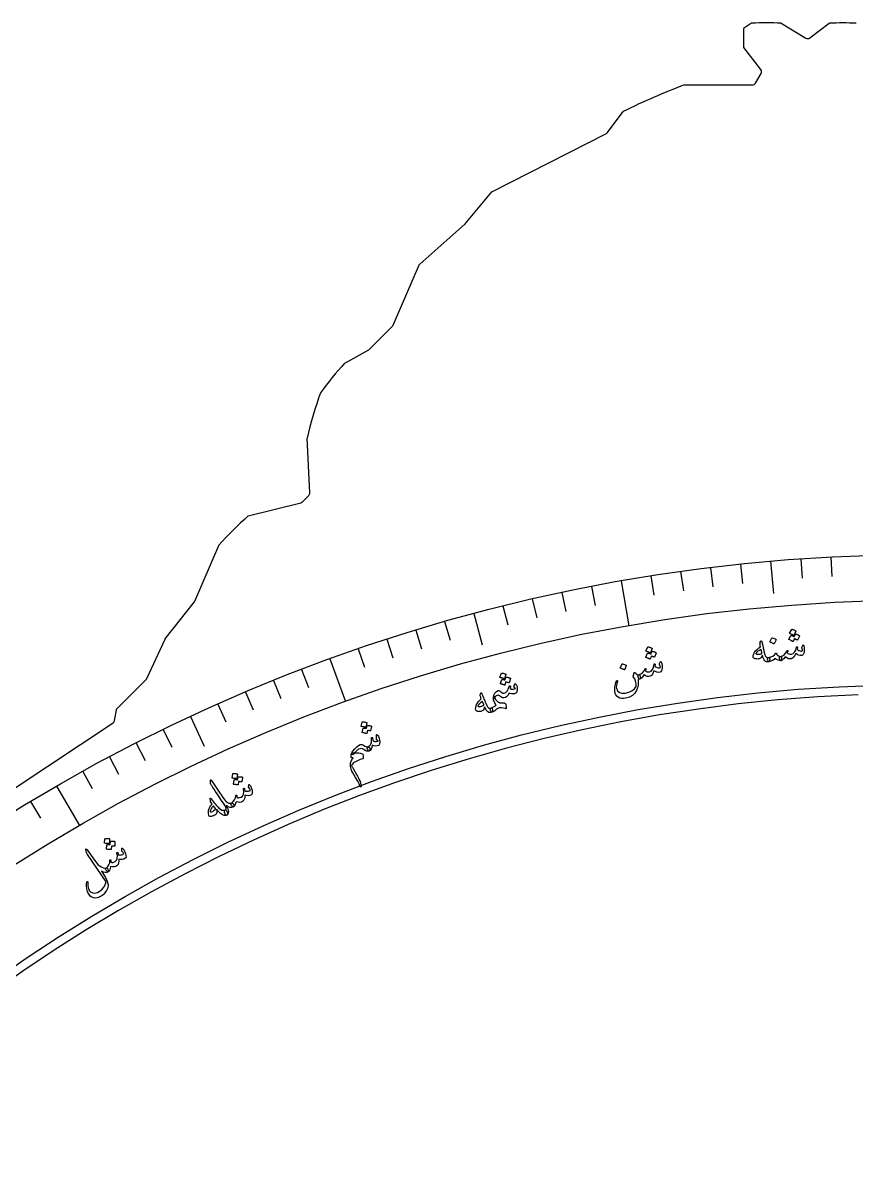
# Model space of a CAD drawing. Header units: millimetres. Extents: x -76 to 76, y -76 to 98.
# Drawn here: x -39.02 to -2.83, y 48.5 to 98.22 of the extents above; entities that cross this region are included whole.
import ezdxf

# ---------------------------------------------------------------- set-up
doc = ezdxf.new("R2010")
doc.units = ezdxf.units.MM
for name, color, linetype in [('CUT_INNER', 6, 'Continuous'), ('CUT_OUTER', 1, 'Continuous'), ('ENGRAVE', 7, 'Continuous'), ('ENGRAVE_FINE', 8, 'Continuous'), ('TEXT', 5, 'Continuous')]:
    doc.layers.add(name, color=color, linetype=linetype)

msp = doc.modelspace()

# ---------------------------------------------------------------- linework, layer by layer
at = {"layer": 'CUT_INNER'}
msp.add_arc((0.0001, -0.0002), 69.0824, 92.275255, 358.242372, dxfattribs=at)
at = {"layer": 'CUT_OUTER'}
for points in [[(-6.0906, 98.2012), (-6.0877, 98.1996), (-5.0144, 97.5549)], [(-4.8472, 97.5635), (-3.9997, 98.1993), (-3.9969, 98.2012)], [(-6.9677, 96.1889), (-7.7169, 97.1514), (-7.719, 97.1542)], [(-7.2103, 95.5984), (-6.9574, 96.0195)], [(-10.2778, 95.5254), (-10.274, 95.5256), (-7.3389, 95.5256)], [(-13.6296, 93.4605), (-12.9551, 94.3598), (-12.9527, 94.3628)], [(-22.9444, 85.0844), (-21.794, 87.7295), (-21.7921, 87.7331), (-21.7892, 87.736), (-19.8236, 89.4705), (-19.8153, 89.4784), (-19.8076, 89.4869), (-18.6547, 90.8704), (-18.6522, 90.8732), (-18.6489, 90.875), (-13.6813, 93.417)], [(-23.9873, 84.026), (-22.9759, 85.0382)], [(-25.0493, 83.4296), (-25.0463, 83.4315), (-24.0206, 84.0009)], [(-26.5641, 77.7965), (-26.677, 80.1693), (-26.6769, 80.1734)], [(-26.8803, 77.4108), (-26.6078, 77.6834)], [(-29.2358, 76.8), (-29.2326, 76.8009), (-26.95, 77.3714)], [(-31.5543, 73.0961), (-30.517, 75.5171), (-30.5154, 75.5203)], [(-33.6445, 69.7293), (-32.8436, 71.4463), (-32.8415, 71.4501), (-32.8391, 71.4536), (-31.5742, 73.0625)], [(-35.0394, 67.9055), (-34.9361, 68.422), (-34.9352, 68.4256), (-34.9328, 68.4282), (-33.6743, 69.6867)], [(-45.0515, 61.2167), (-35.1036, 67.8098)]]:
    msp.add_lwpolyline(points, dxfattribs=at)
for centre, radius, start, end in [((0.8541, 97.5613), 8.5828, 177.2795, 182.71885), ((-5.2017, 94.5705), 4.229, 120.84994, 126.52992), ((-6.7302, 85.1856), 13.0312, 87.18694, 92.81548), ((-3.4158, 85.4976), 12.7169, 87.37937, 92.61934), ((-4.9372, 97.6835), 0.15, 239.00889, 306.87733), ((-7.086, 96.0968), 0.15, 329.01439, 37.90073), ((-0.4013, 69.145), 28.1687, 110.52513, 116.4603), ((-7.3389, 95.6756), 0.15, 270, 329.01439), ((-13.7496, 93.5505), 0.15, 297.09874, 323.1301), ((-23.082, 85.1442), 0.15, 315.02066, 336.49375), ((-24.0934, 84.132), 0.15, 299.03706, 315.02066), ((-12.7926, 72.34), 16.529, 137.86161, 143.59401), ((-8.6591, 75.9482), 18.5066, 160.42085, 166.80256), ((-26.7139, 77.7894), 0.15, 315, 2.72463), ((-26.9864, 77.5169), 0.15, 284.03187, 315), ((-16.4608, 62.7456), 18.9928, 132.26982, 137.73132), ((-31.6921, 73.1552), 0.15, 321.82635, 336.80782), ((-33.7804, 69.7927), 0.15, 315, 334.99261), ((-35.1865, 67.9349), 0.15, 303.5351, 348.69007)]:
    msp.add_arc(centre, radius, start, end, dxfattribs=at)
at = {"layer": 'ENGRAVE'}
for points in [[(-6.5467, 74.8291), (-6.4236, 73.4226)], [(-13.0436, 73.9738), (-12.7003, 72.0272)], [(-19.4412, 72.5555), (-19.0758, 71.1917)], [(-25.6908, 70.585), (-25.0148, 68.7276)], [(-31.7449, 68.0773), (-31.1483, 66.7977)], [(-37.5575, 65.0515), (-36.5692, 63.3397)]]:
    msp.add_lwpolyline(points, dxfattribs=at)
for radius in [75.1149, 73.1384, 69.4676]:
    msp.add_circle((0, 0), radius, dxfattribs=at)
at = {"layer": 'ENGRAVE_FINE'}
for points in [[(-7.8517, 74.7035), (-7.7631, 73.861)], [(-5.2398, 74.932), (-5.1807, 74.0869)], [(-3.9312, 75.012), (-3.8869, 74.1661)], [(-11.7506, 74.1902), (-11.618, 73.3535)], [(-10.454, 74.3839), (-10.3361, 73.5451)], [(-9.1542, 74.5551), (-9.051, 73.7143)], [(-14.3326, 73.7349), (-14.171, 72.9033)], [(-16.8972, 73.1898), (-16.7066, 72.3644)], [(-15.6173, 73.4735), (-15.4412, 72.6449)], [(-18.172, 72.8837), (-17.967, 72.0618)], [(-20.7045, 72.2051), (-20.471, 71.3908)], [(-21.9615, 71.8328), (-21.7138, 71.0227)], [(-23.2118, 71.4386), (-22.95, 70.6329)], [(-24.455, 71.0226), (-24.1792, 70.2216)], [(-26.9188, 70.1258), (-26.6152, 69.335)], [(-28.1386, 69.6454), (-27.8212, 68.8599)], [(-29.3497, 69.1437), (-29.0188, 68.3639)], [(-30.552, 68.6209), (-30.2075, 67.847)], [(-32.9282, 67.5129), (-32.5569, 66.7515)], [(-34.1015, 66.9279), (-33.7169, 66.1731)], [(-35.2643, 66.3226), (-34.8666, 65.5746)], [(-36.4165, 65.697), (-36.0058, 64.9561)], [(-38.6871, 64.3861), (-38.2508, 63.66)]]:
    msp.add_lwpolyline(points, dxfattribs=at)
at = {"layer": 'TEXT'}
for points in [[(-5.4677, 71.6587), (-5.4652, 71.6616), (-5.4616, 71.6634), (-5.4569, 71.6643), (-5.451, 71.6642), (-5.4295, 71.6581), (-5.4086, 71.651), (-5.3882, 71.6432), (-5.3686, 71.6345), (-5.3493, 71.6248), (-5.3304, 71.614), (-5.3119, 71.6022), (-5.2936, 71.5892), (-5.29, 71.5851), (-5.2882, 71.5806), (-5.2882, 71.5757), (-5.2901, 71.5704), (-5.38, 71.4028), (-5.3826, 71.4005), (-5.3867, 71.4002), (-5.3923, 71.4019), (-5.3993, 71.4056), (-5.404, 71.4081), (-5.4113, 71.4121), (-5.4212, 71.4174), (-5.4338, 71.4241), (-5.449, 71.4321), (-5.4668, 71.4412), (-5.4872, 71.4514), (-5.5103, 71.4628), (-5.5753, 71.3391), (-5.5788, 71.3359), (-5.5835, 71.3353), (-5.5895, 71.3372), (-5.5968, 71.3417), (-5.6031, 71.3454), (-5.613, 71.351), (-5.6265, 71.3584), (-5.6436, 71.3676), (-5.6646, 71.3787), (-5.6897, 71.3915), (-5.719, 71.4061), (-5.7524, 71.4225), (-5.756, 71.4254), (-5.7577, 71.4284), (-5.7576, 71.4316), (-5.7556, 71.4349), (-5.6637, 71.5948), (-5.6612, 71.5976), (-5.6577, 71.5995), (-5.6529, 71.6004), (-5.647, 71.6003), (-5.6318, 71.5961), (-5.6167, 71.5914), (-5.6016, 71.5862), (-5.5867, 71.5807), (-5.572, 71.5747), (-5.5577, 71.5679), (-5.5437, 71.5604), (-5.53, 71.5523)], [(-5.6315, 71.8663), (-5.6291, 71.8692), (-5.6255, 71.871), (-5.6207, 71.8719), (-5.6148, 71.8719), (-5.5932, 71.8657), (-5.5722, 71.8588), (-5.5518, 71.851), (-5.5321, 71.8423), (-5.5128, 71.8326), (-5.4938, 71.8219), (-5.4751, 71.8101), (-5.4568, 71.7972), (-5.4522, 71.7924), (-5.4497, 71.7877), (-5.4493, 71.7831), (-5.4511, 71.7786), (-5.541, 71.6108), (-5.5445, 71.6076), (-5.5492, 71.6069), (-5.5552, 71.6089), (-5.5625, 71.6133), (-5.5688, 71.6171), (-5.5788, 71.6226), (-5.5923, 71.6301), (-5.6095, 71.6393), (-5.6305, 71.6504), (-5.6557, 71.6632), (-5.6851, 71.6778), (-5.7187, 71.6942), (-5.7232, 71.697), (-5.7255, 71.7), (-5.7258, 71.7032), (-5.7239, 71.7065)], [(-11.8821, 71.1006), (-11.8799, 71.1037), (-11.8765, 71.1058), (-11.8718, 71.1072), (-11.8659, 71.1076), (-11.8439, 71.1034), (-11.8224, 71.0983), (-11.8014, 71.0923), (-11.7809, 71.0854), (-11.7609, 71.0774), (-11.741, 71.0684), (-11.7214, 71.0583), (-11.702, 71.047), (-11.697, 71.0426), (-11.6941, 71.0382), (-11.6933, 71.0336), (-11.6947, 71.029), (-11.7696, 70.8539), (-11.7728, 70.8505), (-11.7775, 70.8494), (-11.7836, 70.8508), (-11.7913, 70.8546), (-11.7979, 70.8578), (-11.8083, 70.8625), (-11.8224, 70.8687), (-11.8403, 70.8764), (-11.8623, 70.8856), (-11.8885, 70.8962), (-11.919, 70.9082), (-11.9539, 70.9216), (-11.9586, 70.924), (-11.9612, 70.9268), (-11.9618, 70.9299), (-11.9602, 70.9334)], [(-6.9679, 71.3566), (-6.9567, 71.3709), (-6.9471, 71.3735), (-6.939, 71.3642), (-6.9324, 71.3431), (-6.9297, 71.3302), (-6.9257, 71.3124), (-6.9204, 71.2898), (-6.9138, 71.2621), (-6.9061, 71.2293), (-6.8974, 71.1911), (-6.8875, 71.1474), (-6.8766, 71.0982), (-6.8659, 71.0498), (-6.8563, 71.0065), (-6.8479, 70.9683), (-6.8407, 70.9351), (-6.8346, 70.9071), (-6.8297, 70.8845), (-6.826, 70.8671), (-6.8234, 70.8551), (-6.8053, 70.7795), (-6.7841, 70.7215), (-6.7598, 70.681), (-6.7325, 70.658), (-6.714, 70.6499), (-6.6922, 70.6454), (-6.667, 70.6448), (-6.6385, 70.6479), (-6.6213, 70.6467), (-6.6076, 70.6396), (-6.5972, 70.6267), (-6.5903, 70.6078), (-6.5863, 70.5847), (-6.5849, 70.5611), (-6.5861, 70.537), (-6.5899, 70.5124), (-6.5957, 70.4912), (-6.6027, 70.4752), (-6.6111, 70.4643), (-6.6207, 70.4586), (-6.6755, 70.454), (-6.7236, 70.4595), (-6.7651, 70.4752), (-6.7999, 70.501), (-6.8309, 70.5408), (-6.8586, 70.5945), (-6.8829, 70.662), (-6.9038, 70.7434), (-6.9285, 70.6901), (-6.9548, 70.6477), (-6.9826, 70.6159), (-7.012, 70.5948), (-7.0366, 70.5858), (-7.066, 70.5804), (-7.1003, 70.5784), (-7.1395, 70.5799), (-7.1811, 70.5849), (-7.2164, 70.5922), (-7.2453, 70.6017), (-7.2678, 70.6135), (-7.2866, 70.6289), (-7.2997, 70.6457), (-7.3072, 70.6639), (-7.3089, 70.6835), (-7.3066, 70.7085), (-7.3011, 70.7363), (-7.2925, 70.7672), (-7.2808, 70.8011), (-7.2673, 70.8352), (-7.2552, 70.8626), (-7.2446, 70.8832), (-7.2353, 70.897), (-7.1822, 70.9549), (-7.1234, 71.0102), (-7.059, 71.0628), (-6.9888, 71.1127), (-6.9956, 71.1527), (-7.001, 71.1873), (-7.005, 71.2165), (-7.0078, 71.2402), (-7.0085, 71.2603), (-7.0067, 71.2785), (-7.0023, 71.2949), (-6.9953, 71.3094)], [(-6.4913, 71.4948), (-6.4889, 71.4977), (-6.4853, 71.4996), (-6.4806, 71.5006), (-6.4747, 71.5006), (-6.4319, 71.4877), (-6.3913, 71.471), (-6.3527, 71.4503), (-6.3162, 71.4257), (-6.3125, 71.4218), (-6.3107, 71.4177), (-6.3107, 71.4135), (-6.3126, 71.4091), (-6.3978, 71.2404), (-6.4012, 71.2362), (-6.4059, 71.2349), (-6.4119, 71.2363), (-6.4192, 71.2406), (-6.4255, 71.2442), (-6.4354, 71.2497), (-6.449, 71.257), (-6.4662, 71.266), (-6.4873, 71.2768), (-6.5126, 71.2893), (-6.542, 71.3036), (-6.5757, 71.3196), (-6.5802, 71.3224), (-6.5826, 71.3253), (-6.5829, 71.3285), (-6.5811, 71.3318)], [(-5.1385, 71.1856), (-5.1341, 71.1891), (-5.1286, 71.1884), (-5.122, 71.1836), (-5.1143, 71.1746), (-5.1057, 71.1591), (-5.0983, 71.1366), (-5.0924, 71.1071), (-5.0878, 71.0707), (-5.0841, 71.0291), (-5.0835, 70.9884), (-5.0858, 70.9486), (-5.0911, 70.9096), (-5.1091, 70.8331), (-5.1312, 70.7775), (-5.1574, 70.7428), (-5.1878, 70.7289), (-5.262, 70.7278), (-5.3318, 70.7421), (-5.3972, 70.7716), (-5.4584, 70.8166), (-5.4917, 70.7358), (-5.5337, 70.6715), (-5.5842, 70.6237), (-5.6434, 70.5924), (-5.7072, 70.5814), (-5.7736, 70.5924), (-5.8426, 70.6254), (-5.9144, 70.6804), (-5.9625, 70.6068), (-6.0112, 70.553), (-6.0605, 70.519), (-6.1104, 70.5047), (-6.1211, 70.5096), (-6.1323, 70.5261), (-6.144, 70.5543), (-6.1561, 70.594), (-6.1628, 70.6337), (-6.1601, 70.6636), (-6.1481, 70.6837), (-6.1268, 70.6941), (-6.0319, 70.7243), (-5.9508, 70.7743), (-5.8833, 70.8439), (-5.8296, 70.9332), (-5.8267, 70.9381), (-5.8234, 70.9416), (-5.8197, 70.9439), (-5.8157, 70.9449), (-5.8106, 70.9448), (-5.806, 70.9436), (-5.8019, 70.9413), (-5.7982, 70.9379), (-5.7953, 70.9267), (-5.7983, 70.9071), (-5.8073, 70.8791), (-5.8221, 70.8427), (-5.7967, 70.8176), (-5.7589, 70.8007), (-5.7089, 70.7919), (-5.6466, 70.7912), (-5.5708, 70.8135), (-5.5076, 70.8715), (-5.4567, 70.9654), (-5.4183, 71.095), (-5.4164, 71.1016), (-5.4139, 71.1064), (-5.4106, 71.1094), (-5.4068, 71.1107), (-5.4008, 71.1106), (-5.3955, 71.1094), (-5.391, 71.1071), (-5.3871, 71.1037), (-5.3841, 71.0986), (-5.3821, 71.0935), (-5.3812, 71.0883), (-5.3813, 71.0829), (-5.3957, 70.9929), (-5.3694, 70.9729), (-5.3383, 70.956), (-5.3025, 70.942), (-5.2619, 70.931), (-5.2227, 70.9247), (-5.1932, 70.9249), (-5.1734, 70.9315), (-5.1634, 70.9446), (-5.1612, 70.9635), (-5.1651, 70.99), (-5.1751, 71.0239), (-5.1913, 71.0653), (-5.1899, 71.0775), (-5.1807, 71.1016), (-5.1635, 71.1376), (-5.1385, 71.1856)], [(-11.7008, 70.9081), (-11.6986, 70.9112), (-11.6951, 70.9133), (-11.6905, 70.9146), (-11.6846, 70.9151), (-11.6626, 70.9108), (-11.6412, 70.9056), (-11.6203, 70.8996), (-11.5999, 70.8926), (-11.5799, 70.8846), (-11.5601, 70.8756), (-11.5406, 70.8654), (-11.5213, 70.8541), (-11.5173, 70.8503), (-11.5151, 70.846), (-11.5147, 70.8411), (-11.5161, 70.8357), (-11.591, 70.6608), (-11.5934, 70.6583), (-11.5975, 70.6576), (-11.6032, 70.6588), (-11.6106, 70.6619), (-11.6155, 70.664), (-11.6231, 70.6673), (-11.6334, 70.6718), (-11.6465, 70.6774), (-11.6624, 70.684), (-11.6809, 70.6915), (-11.7022, 70.6999), (-11.7261, 70.7092), (-11.7801, 70.5803), (-11.7833, 70.5768), (-11.7879, 70.5758), (-11.7941, 70.5772), (-11.8017, 70.581), (-11.8083, 70.5842), (-11.8187, 70.5889), (-11.8327, 70.5951), (-11.8506, 70.6028), (-11.8725, 70.6119), (-11.8986, 70.6225), (-11.9291, 70.6345), (-11.9638, 70.6479), (-11.9676, 70.6505), (-11.9696, 70.6534), (-11.9697, 70.6566), (-11.968, 70.6601), (-11.8904, 70.8273), (-11.8883, 70.8304), (-11.8848, 70.8325), (-11.8802, 70.8339), (-11.8743, 70.8343), (-11.8588, 70.8314), (-11.8433, 70.828), (-11.8279, 70.8242), (-11.8125, 70.82), (-11.7974, 70.8153), (-11.7825, 70.8098), (-11.7679, 70.8036), (-11.7536, 70.7967)], [(-6.9615, 70.9859), (-7.0352, 70.9523), (-7.0968, 70.9137), (-7.146, 70.8701), (-7.1831, 70.8217), (-7.1852, 70.8153), (-7.1845, 70.8098), (-7.181, 70.8052), (-7.1746, 70.8013), (-7.1518, 70.7941), (-7.1273, 70.7894), (-7.1012, 70.787), (-7.0735, 70.7871), (-7.0442, 70.7895), (-7.0132, 70.7944), (-6.9807, 70.8016), (-6.9465, 70.8113), (-6.9413, 70.8135), (-6.9359, 70.8171), (-6.9304, 70.822), (-6.9248, 70.8283), (-6.9277, 70.8454), (-6.9311, 70.8632), (-6.935, 70.8818), (-6.9394, 70.9011), (-6.9442, 70.9212), (-6.9495, 70.942), (-6.9552, 70.9636), (-6.9615, 70.9859)], [(-6.1268, 70.6941), (-6.1097, 70.6901), (-6.097, 70.6855), (-6.0888, 70.6803), (-6.085, 70.6744), (-6.0826, 70.665), (-6.081, 70.6535), (-6.0804, 70.6398), (-6.0806, 70.6239), (-6.0842, 70.5726), (-6.0904, 70.5356), (-6.0991, 70.513), (-6.1104, 70.5047), (-6.1676, 70.5078), (-6.2262, 70.5269), (-6.2863, 70.562), (-6.3478, 70.6131), (-6.3971, 70.5568), (-6.459, 70.5123), (-6.5335, 70.4796), (-6.6207, 70.4586), (-6.6304, 70.4597), (-6.6387, 70.4649), (-6.6455, 70.4742), (-6.6509, 70.4876), (-6.6759, 70.5743), (-6.6787, 70.584), (-6.6789, 70.5947), (-6.6766, 70.6065), (-6.6717, 70.6193), (-6.6657, 70.6294), (-6.6581, 70.6375), (-6.6491, 70.6437), (-6.6385, 70.6479), (-6.5341, 70.6735), (-6.4496, 70.7099), (-6.3851, 70.7571), (-6.3406, 70.8151), (-6.3355, 70.823), (-6.3291, 70.8289), (-6.3215, 70.8327), (-6.3127, 70.8346), (-6.3043, 70.8341), (-6.2981, 70.8311), (-6.294, 70.8255), (-6.2921, 70.8173), (-6.2911, 70.8095), (-6.2897, 70.8027), (-6.2879, 70.797), (-6.2856, 70.7925), (-6.2466, 70.7531), (-6.2071, 70.7236), (-6.1672, 70.7039), (-6.1268, 70.6941)], [(-13.0006, 70.3614), (-12.9984, 70.3645), (-12.9951, 70.3668), (-12.9905, 70.3681), (-12.9846, 70.3687), (-12.941, 70.3598), (-12.8991, 70.3468), (-12.8589, 70.3298), (-12.8204, 70.3086), (-12.8164, 70.3051), (-12.8142, 70.3012), (-12.8139, 70.297), (-12.8153, 70.2924), (-12.8843, 70.1166), (-12.8873, 70.1122), (-12.8918, 70.1104), (-12.8979, 70.1113), (-12.9055, 70.1149), (-12.9121, 70.1179), (-12.9225, 70.1225), (-12.9367, 70.1285), (-12.9546, 70.1359), (-12.9765, 70.1447), (-13.0028, 70.1549), (-13.0333, 70.1664), (-13.0681, 70.1792), (-13.0729, 70.1816), (-13.0756, 70.1843), (-13.0761, 70.1874), (-13.0746, 70.1909)], [(-11.3315, 70.4655), (-11.3274, 70.4694), (-11.3219, 70.4692), (-11.3149, 70.465), (-11.3065, 70.4567), (-11.2965, 70.442), (-11.2873, 70.4202), (-11.2788, 70.3914), (-11.271, 70.3555), (-11.2637, 70.3144), (-11.2595, 70.2739), (-11.2583, 70.234), (-11.2602, 70.1947), (-11.2715, 70.1169), (-11.2886, 70.0596), (-11.3117, 70.0228), (-11.3408, 70.0063), (-11.4146, 69.9987), (-11.4854, 70.0068), (-11.5531, 70.0306), (-11.618, 70.07), (-11.6442, 69.9866), (-11.6804, 69.9189), (-11.7265, 69.8668), (-11.7828, 69.8305), (-11.8454, 69.814), (-11.9125, 69.8192), (-11.9841, 69.846), (-12.0604, 69.8945), (-12.1019, 69.817), (-12.1457, 69.7592), (-12.1919, 69.721), (-12.2403, 69.7024), (-12.2514, 69.7064), (-12.264, 69.7219), (-12.2781, 69.7489), (-12.2937, 69.7874), (-12.3037, 69.8263), (-12.3037, 69.8564), (-12.2935, 69.8775), (-12.2732, 69.8896), (-12.1813, 69.9281), (-12.1048, 69.9849), (-12.0437, 70.0601), (-11.9979, 70.1538), (-11.9955, 70.1589), (-11.9925, 70.1627), (-11.9891, 70.1653), (-11.9851, 70.1667), (-11.9801, 70.167), (-11.9754, 70.1662), (-11.9711, 70.1642), (-11.9671, 70.1612), (-11.9632, 70.1503), (-11.9645, 70.1305), (-11.971, 70.1019), (-11.9826, 70.0643), (-11.9551, 70.0415), (-11.916, 70.028), (-11.8654, 70.0236), (-11.8033, 70.0283), (-11.7298, 70.0571), (-11.6718, 70.1205), (-11.6293, 70.2183), (-11.6024, 70.3508), (-11.6011, 70.3576), (-11.5989, 70.3626), (-11.596, 70.3659), (-11.5922, 70.3675), (-11.5863, 70.3679), (-11.5809, 70.3672), (-11.5762, 70.3653), (-11.5721, 70.3622), (-11.5686, 70.3574), (-11.5662, 70.3525), (-11.5648, 70.3474), (-11.5645, 70.3421), (-11.5709, 70.2511), (-11.543, 70.2335), (-11.5106, 70.2193), (-11.4737, 70.2085), (-11.4322, 70.2011), (-11.3926, 70.1983), (-11.3633, 70.2011), (-11.3442, 70.2094), (-11.3353, 70.2232), (-11.3348, 70.2423), (-11.341, 70.2683), (-11.3539, 70.3012), (-11.3736, 70.3411), (-11.3733, 70.3533), (-11.3662, 70.3781), (-11.3523, 70.4155), (-11.3315, 70.4655)], [(-18.2381, 69.9596), (-18.2362, 69.9628), (-18.233, 69.9653), (-18.2284, 69.967), (-18.2226, 69.968), (-18.2002, 69.9658), (-18.1782, 69.9626), (-18.1567, 69.9585), (-18.1357, 69.9535), (-18.115, 69.9474), (-18.0943, 69.9402), (-18.0739, 69.9319), (-18.0535, 69.9224), (-18.0481, 69.9185), (-18.0448, 69.9143), (-18.0436, 69.9098), (-18.0446, 69.9051), (-18.1038, 69.724), (-18.1067, 69.7202), (-18.1113, 69.7187), (-18.1176, 69.7196), (-18.1256, 69.7227), (-18.1324, 69.7253), (-18.1432, 69.729), (-18.1579, 69.7339), (-18.1765, 69.74), (-18.1992, 69.7471), (-18.2263, 69.7553), (-18.2579, 69.7645), (-18.2939, 69.7747), (-18.2988, 69.7767), (-18.3017, 69.7792), (-18.3025, 69.7823), (-18.3013, 69.7859)], [(-18.0399, 69.7842), (-18.038, 69.7874), (-18.0347, 69.7898), (-18.0302, 69.7916), (-18.0244, 69.7925), (-18.002, 69.7902), (-17.9802, 69.787), (-17.9587, 69.7829), (-17.9378, 69.7778), (-17.9171, 69.7716), (-17.8965, 69.7644), (-17.8761, 69.756), (-17.8558, 69.7465), (-17.8515, 69.7431), (-17.849, 69.739), (-17.8481, 69.7341), (-17.849, 69.7286), (-17.9083, 69.5477), (-17.9105, 69.5449), (-17.9145, 69.5439), (-17.9203, 69.5446), (-17.928, 69.547), (-17.933, 69.5487), (-17.9409, 69.5513), (-17.9516, 69.5548), (-17.9652, 69.5592), (-17.9816, 69.5643), (-18.0008, 69.5702), (-18.0228, 69.5766), (-18.0476, 69.5837), (-18.09, 69.4505), (-18.0929, 69.4467), (-18.0974, 69.4453), (-18.1037, 69.4461), (-18.1117, 69.4492), (-18.1185, 69.4518), (-18.1293, 69.4555), (-18.1439, 69.4604), (-18.1624, 69.4665), (-18.1851, 69.4737), (-18.2122, 69.4818), (-18.2436, 69.491), (-18.2795, 69.5013), (-18.2835, 69.5035), (-18.2858, 69.5062), (-18.2862, 69.5093), (-18.2848, 69.513), (-18.2222, 69.6866), (-18.2203, 69.6898), (-18.217, 69.6923), (-18.2125, 69.694), (-18.2067, 69.695), (-18.1909, 69.6934), (-18.1751, 69.6915), (-18.1594, 69.6891), (-18.1437, 69.6863), (-18.1281, 69.6829), (-18.1128, 69.6788), (-18.0977, 69.674), (-18.0828, 69.6683)], [(-12.4771, 69.9779), (-12.4724, 69.9905), (-12.4656, 69.9971), (-12.4565, 69.9976), (-12.4454, 69.9921), (-12.4387, 69.9871), (-12.431, 69.9807), (-12.4223, 69.9729), (-12.4125, 69.9637), (-12.4018, 69.9531), (-12.3903, 69.9413), (-12.3781, 69.9283), (-12.3652, 69.9141), (-12.3475, 69.8994), (-12.3262, 69.8905), (-12.3015, 69.8872), (-12.2732, 69.8896), (-12.2533, 69.8903), (-12.237, 69.8847), (-12.2246, 69.8728), (-12.2158, 69.8547), (-12.2107, 69.8342), (-12.2087, 69.8114), (-12.2098, 69.7862), (-12.2139, 69.7585), (-12.2192, 69.7351), (-12.2254, 69.7179), (-12.2325, 69.707), (-12.2403, 69.7024), (-12.3044, 69.6911), (-12.2972, 69.5694), (-12.3059, 69.4496), (-12.3305, 69.3319), (-12.371, 69.2161), (-12.4425, 69.0954), (-12.5455, 68.998), (-12.6799, 68.9235), (-12.8458, 68.8718), (-12.9341, 68.8596), (-13.0161, 68.8634), (-13.0921, 68.8834), (-13.1618, 68.9196), (-13.2207, 68.9684), (-13.266, 69.0259), (-13.2976, 69.0923), (-13.3156, 69.1675), (-13.3192, 69.2094), (-13.319, 69.2558), (-13.3149, 69.3065), (-13.307, 69.3615), (-13.2955, 69.4209), (-13.2807, 69.4846), (-13.2624, 69.5525), (-13.2408, 69.6246), (-13.2385, 69.6307), (-13.2354, 69.6353), (-13.2314, 69.6385), (-13.2267, 69.6402), (-13.2198, 69.641), (-13.2139, 69.6405), (-13.2087, 69.6388), (-13.2044, 69.6358), (-13.2004, 69.6308), (-13.1985, 69.6246), (-13.1989, 69.6172), (-13.2014, 69.6085), (-13.228, 69.5093), (-13.244, 69.4279), (-13.2494, 69.3644), (-13.2445, 69.3187), (-13.1954, 69.2027), (-13.1155, 69.1278), (-13.0047, 69.0938), (-12.863, 69.1006), (-12.7052, 69.1411), (-12.5725, 69.2018), (-12.4647, 69.2825), (-12.3818, 69.3836), (-12.3926, 69.5059), (-12.4151, 69.6152), (-12.4495, 69.7114), (-12.4957, 69.7944), (-12.5034, 69.8066), (-12.5087, 69.8162), (-12.5117, 69.8233), (-12.5124, 69.8279)], [(-19.1361, 69.095), (-19.1276, 69.1111), (-19.1186, 69.1152), (-19.109, 69.1075), (-19.0988, 69.0878), (-19.0939, 69.0756), (-19.087, 69.0588), (-19.0779, 69.0374), (-19.0667, 69.0113), (-19.0534, 68.9803), (-19.0382, 68.9441), (-19.021, 68.9027), (-19.0018, 68.8561), (-18.9829, 68.8104), (-18.9661, 68.7693), (-18.9512, 68.7331), (-18.9383, 68.7017), (-18.9275, 68.6752), (-18.9188, 68.6537), (-18.9122, 68.6372), (-18.9076, 68.6258), (-18.8767, 68.5545), (-18.8459, 68.501), (-18.815, 68.4653), (-18.7841, 68.4474), (-18.7645, 68.4425), (-18.7422, 68.4419), (-18.7173, 68.4456), (-18.6897, 68.4535), (-18.6726, 68.4553), (-18.6579, 68.4507), (-18.6455, 68.4397), (-18.6354, 68.4223), (-18.6275, 68.4003), (-18.6221, 68.3773), (-18.6191, 68.3533), (-18.6186, 68.3285), (-18.6206, 68.3066), (-18.6248, 68.2895), (-18.6312, 68.2774), (-18.6397, 68.2702), (-18.6929, 68.2562), (-18.7412, 68.2533), (-18.7848, 68.2616), (-18.8235, 68.2811), (-18.8609, 68.3149), (-18.8974, 68.3631), (-18.9329, 68.4254), (-18.9675, 68.502), (-18.9827, 68.4453), (-19.0013, 68.3989), (-19.0232, 68.3628), (-19.0485, 68.337), (-19.0712, 68.3239), (-19.0993, 68.3135), (-19.1328, 68.3056), (-19.1716, 68.3004), (-19.2135, 68.2982), (-19.2495, 68.2993), (-19.2796, 68.3037), (-19.3038, 68.3114), (-19.325, 68.3234), (-19.3408, 68.3377), (-19.3512, 68.3544), (-19.3564, 68.3733), (-19.3583, 68.3983), (-19.3578, 68.4267), (-19.3546, 68.4586), (-19.3488, 68.494), (-19.3414, 68.5299), (-19.3342, 68.559), (-19.3273, 68.5811), (-19.3206, 68.5963), (-19.2782, 68.6625), (-19.2298, 68.727), (-19.1753, 68.7899), (-19.1148, 68.8512), (-19.1283, 68.8894), (-19.1396, 68.9226), (-19.1486, 68.9506), (-19.1554, 68.9736), (-19.1596, 68.9932), (-19.161, 69.0115), (-19.1594, 69.0283), (-19.155, 69.0438)], [(-18.5345, 68.8894), (-18.5425, 68.8749), (-18.5492, 68.8646), (-18.5545, 68.8586), (-18.5585, 68.8567), (-18.5711, 68.8601), (-18.5795, 68.8674), (-18.5838, 68.8786), (-18.5838, 68.8936), (-18.5614, 69.0084), (-18.5199, 69.0988), (-18.4594, 69.1647), (-18.3798, 69.2061), (-18.3532, 69.2084), (-18.3243, 69.1996), (-18.2929, 69.1796), (-18.2592, 69.1485), (-18.2271, 69.1194), (-18.1929, 69.101), (-18.1566, 69.0932), (-18.1182, 69.0961), (-18.0539, 69.1256), (-17.9957, 69.1854), (-17.9437, 69.2753), (-17.8977, 69.3956), (-17.8913, 69.4086), (-17.8838, 69.4161), (-17.8751, 69.4182), (-17.8653, 69.4148), (-17.8557, 69.4063), (-17.8502, 69.3942), (-17.8486, 69.3787), (-17.8511, 69.3596), (-17.855, 69.3411), (-17.8575, 69.3269), (-17.8587, 69.3172), (-17.8586, 69.3119), (-17.8526, 69.2974), (-17.8432, 69.2864), (-17.8304, 69.2791), (-17.8141, 69.2754), (-17.7569, 69.2703), (-17.708, 69.2716), (-17.6672, 69.2791), (-17.6346, 69.293), (-17.6315, 69.3008), (-17.6393, 69.3136), (-17.6579, 69.3312), (-17.6873, 69.3536), (-17.6905, 69.3561), (-17.6925, 69.3589), (-17.6931, 69.362), (-17.6925, 69.3654), (-17.649, 69.505), (-17.6465, 69.508), (-17.6435, 69.5091), (-17.6401, 69.5085), (-17.6362, 69.5061), (-17.6001, 69.4684), (-17.5752, 69.4148), (-17.5613, 69.3454), (-17.5584, 69.2601), (-17.5592, 69.2368), (-17.5607, 69.2151), (-17.5628, 69.195), (-17.5656, 69.1765), (-17.5692, 69.1598), (-17.5734, 69.1449), (-17.5784, 69.1318), (-17.5842, 69.1206), (-17.598, 69.1024), (-17.6169, 69.0883), (-17.641, 69.0784), (-17.6702, 69.0725), (-17.738, 69.0682), (-17.799, 69.07), (-17.8531, 69.0778), (-17.9003, 69.0918), (-17.9031, 69.0934), (-17.9061, 69.093), (-17.909, 69.0907), (-17.9121, 69.0866), (-17.9506, 69.0088), (-18, 68.9497), (-18.0602, 68.9092), (-18.1312, 68.8874), (-18.1736, 68.8877), (-18.217, 68.9019), (-18.2614, 68.9301), (-18.3067, 68.9721), (-18.3235, 68.9863), (-18.3411, 68.9963), (-18.3595, 69.0019), (-18.3786, 69.0032), (-18.425, 68.9954), (-18.4652, 68.9785), (-18.4991, 68.9526), (-18.5267, 68.9177), (-18.5311, 68.9091), (-18.5339, 68.9016), (-18.535, 68.895), (-18.5345, 68.8894)], [(-19.0661, 68.731), (-19.1329, 68.6852), (-19.1869, 68.6365), (-19.228, 68.5852), (-19.2561, 68.5311), (-19.2571, 68.5245), (-19.2555, 68.5192), (-19.2512, 68.5152), (-19.2443, 68.5124), (-19.2205, 68.5093), (-19.1956, 68.5088), (-19.1695, 68.511), (-19.1422, 68.5158), (-19.1137, 68.5233), (-19.0841, 68.5334), (-19.0533, 68.5462), (-19.0213, 68.5616), (-19.0165, 68.5647), (-19.0118, 68.5691), (-19.0073, 68.5749), (-19.0028, 68.582), (-19.0087, 68.5983), (-19.0151, 68.6153), (-19.0221, 68.633), (-19.0297, 68.6512), (-19.0379, 68.6702), (-19.0467, 68.6898), (-19.0561, 68.7101), (-19.0661, 68.731)], [(-18.5226, 68.886), (-18.5122, 68.857), (-18.4937, 68.8254), (-18.4672, 68.7914), (-18.4327, 68.7549), (-18.418, 68.7419), (-18.4033, 68.73), (-18.3885, 68.7192), (-18.3735, 68.7096), (-18.3585, 68.701), (-18.3433, 68.6936), (-18.3281, 68.6873), (-18.3127, 68.6821), (-18.3059, 68.6806), (-18.2972, 68.6794), (-18.2868, 68.6785), (-18.2745, 68.6781), (-18.2604, 68.6778), (-18.2444, 68.6776), (-18.2265, 68.6775), (-18.2067, 68.6775), (-18.1909, 68.6773), (-18.176, 68.6766), (-18.1621, 68.6756), (-18.1492, 68.6742), (-18.137, 68.6724), (-18.1253, 68.6704), (-18.114, 68.6681), (-18.1033, 68.6655), (-18.0856, 68.6599), (-18.0715, 68.6504), (-18.061, 68.6369), (-18.0541, 68.6195), (-18.0428, 68.5687), (-18.0347, 68.5231), (-18.0299, 68.4826), (-18.0284, 68.4472), (-18.0292, 68.4328), (-18.0342, 68.4239), (-18.0433, 68.4204), (-18.0565, 68.4223), (-18.1549, 68.4451), (-18.2336, 68.459), (-18.2927, 68.4641), (-18.332, 68.4606), (-18.3637, 68.4488), (-18.3998, 68.4292), (-18.4403, 68.4019), (-18.4853, 68.3668), (-18.5078, 68.3484), (-18.5293, 68.3317), (-18.5499, 68.3167), (-18.5693, 68.3036), (-18.588, 68.2923), (-18.6059, 68.2829), (-18.6231, 68.2756), (-18.6397, 68.2702), (-18.652, 68.2698), (-18.6645, 68.2754), (-18.6773, 68.287), (-18.6904, 68.3045), (-18.7025, 68.3262), (-18.7117, 68.3484), (-18.7181, 68.3712), (-18.7216, 68.3944), (-18.7212, 68.4158), (-18.7157, 68.4327), (-18.7052, 68.4453), (-18.6897, 68.4535), (-18.6154, 68.4841), (-18.5531, 68.5169), (-18.5028, 68.5518), (-18.4645, 68.5889), (-18.5184, 68.6562), (-18.556, 68.7294), (-18.5771, 68.8087), (-18.5818, 68.8941), (-18.5696, 68.9476), (-18.5556, 68.964), (-18.54, 68.9435), (-18.5226, 68.886)], [(-24.2833, 67.8398), (-24.2816, 67.8432), (-24.2786, 67.846), (-24.2743, 67.8481), (-24.2686, 67.8496), (-24.2461, 67.8493), (-24.2241, 67.8481), (-24.2024, 67.8459), (-24.181, 67.8427), (-24.1599, 67.8385), (-24.1388, 67.8331), (-24.1177, 67.8266), (-24.0966, 67.819), (-24.0909, 67.8155), (-24.0872, 67.8116), (-24.0857, 67.8073), (-24.0862, 67.8025), (-24.1288, 67.617), (-24.1314, 67.613), (-24.1358, 67.6111), (-24.1421, 67.6114), (-24.1503, 67.6138), (-24.1574, 67.6157), (-24.1684, 67.6185), (-24.1834, 67.6221), (-24.2024, 67.6265), (-24.2256, 67.6317), (-24.2533, 67.6375), (-24.2855, 67.6439), (-24.3221, 67.6509), (-24.3272, 67.6524), (-24.3303, 67.6547), (-24.3314, 67.6577), (-24.3304, 67.6614)], [(-24.0707, 67.6825), (-24.0691, 67.6859), (-24.0661, 67.6886), (-24.0618, 67.6907), (-24.0561, 67.6922), (-24.0337, 67.6919), (-24.0117, 67.6906), (-23.99, 67.6883), (-23.9688, 67.6851), (-23.9477, 67.6808), (-23.9266, 67.6753), (-23.9056, 67.6688), (-23.8846, 67.6611), (-23.88, 67.6581), (-23.8771, 67.6542), (-23.8758, 67.6495), (-23.8763, 67.6439), (-23.919, 67.4585), (-23.9209, 67.4556), (-23.9248, 67.4542), (-23.9306, 67.4544), (-23.9384, 67.4561), (-23.9435, 67.4574), (-23.9516, 67.4593), (-23.9626, 67.4618), (-23.9765, 67.465), (-23.9932, 67.4687), (-24.0128, 67.4728), (-24.0352, 67.4773), (-24.0604, 67.4822), (-24.0907, 67.3458), (-24.0932, 67.3418), (-24.0976, 67.34), (-24.1039, 67.3403), (-24.1121, 67.3426), (-24.1191, 67.3446), (-24.1301, 67.3474), (-24.1451, 67.351), (-24.164, 67.3554), (-24.1871, 67.3606), (-24.2148, 67.3664), (-24.2468, 67.3728), (-24.2834, 67.3798), (-24.2876, 67.3817), (-24.29, 67.3842), (-24.2907, 67.3873), (-24.2897, 67.391), (-24.243, 67.5694), (-24.2414, 67.5728), (-24.2384, 67.5755), (-24.2341, 67.5776), (-24.2284, 67.5791), (-24.2126, 67.579), (-24.1968, 67.5784), (-24.1809, 67.5774), (-24.1651, 67.576), (-24.1493, 67.574), (-24.1337, 67.5712), (-24.1182, 67.5677), (-24.1029, 67.5634)], [(-23.6667, 67.2789), (-23.6661, 67.2881), (-23.6634, 67.2935), (-23.6585, 67.2952), (-23.6515, 67.2932), (-23.6073, 67.2609), (-23.572, 67.2103), (-23.5453, 67.1416), (-23.5275, 67.0548), (-23.524, 67.0158), (-23.5235, 66.9784), (-23.5261, 66.9424), (-23.5317, 66.9078), (-23.5398, 66.8763), (-23.5488, 66.852), (-23.5587, 66.8349), (-23.5694, 66.8251), (-23.6367, 66.8033), (-23.706, 66.7981), (-23.7773, 66.8094), (-23.8506, 66.8374), (-23.87, 66.7392), (-23.8991, 66.6636), (-23.9378, 66.6106), (-23.9863, 66.5801), (-23.9947, 66.58), (-24.0043, 66.5854), (-24.0151, 66.5963), (-24.027, 66.6126), (-24.0558, 66.6674), (-24.0694, 66.7101), (-24.0677, 66.7406), (-24.0507, 66.7589), (-24.0015, 66.7868), (-23.9608, 66.8187), (-23.9285, 66.8545), (-23.9045, 66.8944), (-23.8882, 66.9415), (-23.8788, 66.9994), (-23.8762, 67.068), (-23.8804, 67.1473), (-23.8797, 67.1572), (-23.8766, 67.1649), (-23.8709, 67.1704), (-23.8629, 67.1737), (-23.8537, 67.1743), (-23.8467, 67.171), (-23.8421, 67.1639), (-23.8397, 67.1528), (-23.8339, 67.1099), (-23.8275, 67.0759), (-23.8207, 67.0507), (-23.8134, 67.0344), (-23.803, 67.0242), (-23.7865, 67.0154), (-23.7637, 67.008), (-23.7347, 67.0019), (-23.7011, 66.9988), (-23.6667, 66.9996), (-23.6315, 67.0043), (-23.5954, 67.013), (-23.5953, 67.013), (-23.595, 67.0131), (-23.5943, 67.0134), (-23.5935, 67.0137), (-23.5927, 67.016), (-23.5939, 67.0197), (-23.5969, 67.0246), (-23.6018, 67.0309), (-23.6096, 67.0388), (-23.6214, 67.0486), (-23.6373, 67.0603), (-23.6572, 67.074), (-23.6608, 67.0766), (-23.6633, 67.0803), (-23.6649, 67.0852), (-23.6655, 67.0912)], [(-24.371, 66.863), (-24.332, 66.8683), (-24.2847, 66.859), (-24.229, 66.8349), (-24.1649, 66.7962), (-24.1317, 66.7764), (-24.1026, 66.7632), (-24.0776, 66.7567), (-24.0566, 66.7568), (-24.0062, 66.7556), (-23.9732, 66.7318), (-23.9576, 66.6855), (-23.9593, 66.6168), (-23.9626, 66.6038), (-23.9691, 66.593), (-23.979, 66.5844), (-23.9922, 66.578), (-24.0431, 66.5686), (-24.097, 66.5761), (-24.154, 66.6003), (-24.2141, 66.6414), (-24.2666, 66.6739), (-24.3219, 66.687), (-24.3801, 66.6808), (-24.441, 66.6552), (-24.4711, 66.6374), (-24.4999, 66.6179), (-24.5273, 66.5965), (-24.5534, 66.5734), (-24.5778, 66.5486), (-24.6004, 66.5223), (-24.6211, 66.4943), (-24.64, 66.4648), (-24.658, 66.4416), (-24.6767, 66.4276), (-24.696, 66.423), (-24.7159, 66.4276), (-24.7344, 66.4378), (-24.7466, 66.4483), (-24.7525, 66.4592), (-24.7521, 66.4705), (-24.7457, 66.4861), (-24.7329, 66.508), (-24.7138, 66.5363), (-24.6883, 66.5708), (-24.5995, 66.6805), (-24.5169, 66.7657), (-24.4407, 66.8265), (-24.371, 66.863)], [(-24.7596, 66.31), (-24.7594, 66.3742), (-24.7571, 66.4236), (-24.7525, 66.458), (-24.7457, 66.4774), (-24.7284, 66.4895), (-24.6956, 66.4983), (-24.6473, 66.5038), (-24.5835, 66.506), (-24.5088, 66.5038), (-24.4345, 66.4957), (-24.3607, 66.4817), (-24.2873, 66.4619), (-24.2676, 66.4531), (-24.2534, 66.4394), (-24.2448, 66.421), (-24.2416, 66.3977), (-24.2403, 66.3737), (-24.2395, 66.3524), (-24.2391, 66.3337), (-24.2391, 66.3177), (-24.2393, 66.3045), (-24.2395, 66.2945), (-24.2398, 66.2875), (-24.24, 66.2836), (-24.2426, 66.2651), (-24.2476, 66.251), (-24.2551, 66.2414), (-24.265, 66.2362), (-24.3706, 66.208), (-24.4669, 66.1726), (-24.5539, 66.1301), (-24.6314, 66.0806), (-24.6718, 66.0492), (-24.7044, 66.0172), (-24.7292, 65.9848), (-24.7463, 65.9519), (-24.7452, 65.9471), (-24.7421, 65.9391), (-24.737, 65.9281), (-24.7299, 65.9141), (-24.7209, 65.897), (-24.7098, 65.8768), (-24.6968, 65.8536), (-24.6818, 65.8273), (-24.5337, 65.5626), (-24.5125, 65.5258), (-24.4929, 65.4913), (-24.4749, 65.4592), (-24.4585, 65.4295), (-24.4438, 65.4023), (-24.431, 65.3775), (-24.4201, 65.3553), (-24.4112, 65.3356), (-24.3788, 65.2582), (-24.3547, 65.1859), (-24.3388, 65.1188), (-24.3312, 65.0567), (-24.3327, 65.0444), (-24.3363, 65.035), (-24.3421, 65.0285), (-24.3501, 65.0248), (-24.3622, 65.0249), (-24.3728, 65.0326), (-24.3819, 65.048), (-24.3894, 65.071), (-24.4215, 65.1552), (-24.482, 65.277), (-24.5711, 65.4362), (-24.6889, 65.6329), (-24.7305, 65.7114), (-24.7615, 65.7861), (-24.7819, 65.8568), (-24.7915, 65.9237), (-24.793, 65.9549), (-24.7933, 65.9848), (-24.7925, 66.0132), (-24.7906, 66.0402), (-24.7876, 66.0656), (-24.7834, 66.0894), (-24.778, 66.1115), (-24.7714, 66.132), (-24.7626, 66.1517), (-24.7527, 66.1711), (-24.7417, 66.19), (-24.7295, 66.2085), (-24.7163, 66.2266), (-24.7024, 66.2445), (-24.6876, 66.2622), (-24.672, 66.2795), (-24.6736, 66.28), (-24.6757, 66.2804), (-24.6783, 66.2806), (-24.6814, 66.2805), (-24.6849, 66.2803), (-24.689, 66.2799), (-24.6935, 66.2794), (-24.6986, 66.2786), (-24.7033, 66.2791), (-24.7081, 66.2793), (-24.7129, 66.2794), (-24.7179, 66.2793), (-24.7229, 66.2792), (-24.7282, 66.2791), (-24.7336, 66.2792), (-24.7391, 66.2793), (-24.7482, 66.2817), (-24.7546, 66.2876), (-24.7584, 66.297), (-24.7596, 66.31)], [(-30.2628, 63.923), (-30.269, 63.9606), (-30.2685, 63.9891), (-30.2614, 64.0086), (-30.2477, 64.0188), (-30.2262, 64.0271), (-30.21, 64.0361), (-30.199, 64.0458), (-30.1933, 64.0562), (-30.1924, 64.093), (-30.2068, 64.1415), (-30.2366, 64.2017), (-30.2818, 64.2736), (-30.3939, 64.4387), (-30.4936, 64.5858), (-30.581, 64.7147), (-30.6559, 64.8255), (-30.7186, 64.9182), (-30.769, 64.9928), (-30.8071, 65.0492), (-30.833, 65.0875), (-30.8488, 65.1134), (-30.8606, 65.1357), (-30.8683, 65.1544), (-30.8719, 65.1695), (-30.8762, 65.2889), (-30.8706, 65.3195), (-30.8623, 65.3346), (-30.8515, 65.3343), (-30.8381, 65.3186), (-30.7121, 65.122), (-30.5994, 64.9488), (-30.4998, 64.799), (-30.4135, 64.6725), (-30.3405, 64.5692), (-30.281, 64.4889), (-30.235, 64.4316), (-30.2024, 64.3972), (-30.1356, 64.3469), (-30.0737, 64.3176), (-30.0168, 64.3092), (-29.9647, 64.3219), (-29.9482, 64.3256), (-29.931, 64.3218), (-29.9133, 64.3104), (-29.8949, 64.2915), (-29.8812, 64.2724), (-29.8712, 64.2518), (-29.8649, 64.2299), (-29.8623, 64.2065), (-29.8635, 64.1856), (-29.8675, 64.1691), (-29.8745, 64.1571), (-29.8845, 64.1496), (-29.9561, 64.1287), (-30.0303, 64.1316), (-30.1069, 64.1584), (-30.1862, 64.2089), (-30.1233, 64.0632), (-30.095, 63.9473), (-30.1013, 63.8612), (-30.142, 63.8049), (-30.1554, 63.7965), (-30.1681, 63.7914), (-30.1799, 63.7896), (-30.191, 63.791), (-30.2036, 63.7964), (-30.2149, 63.806), (-30.2252, 63.82), (-30.2343, 63.8383), (-30.2383, 63.8492), (-30.2422, 63.86), (-30.2461, 63.8706), (-30.2499, 63.8811), (-30.2536, 63.8916), (-30.2569, 63.9021), (-30.26, 63.9125), (-30.2628, 63.923)], [(-29.2064, 65.1213), (-29.2035, 65.126), (-29.1981, 65.1273), (-29.1903, 65.125), (-29.18, 65.1192), (-29.1665, 65.1076), (-29.1519, 65.089), (-29.1362, 65.0633), (-29.1194, 65.0307), (-29.1018, 64.9929), (-29.0872, 64.9549), (-29.0757, 64.9166), (-29.0673, 64.8782), (-29.0581, 64.8002), (-29.0598, 64.7404), (-29.0726, 64.6988), (-29.0964, 64.6753), (-29.1657, 64.6489), (-29.2361, 64.6383), (-29.3077, 64.6437), (-29.3806, 64.665), (-29.3843, 64.5777), (-29.4017, 64.5029), (-29.4328, 64.4407), (-29.4777, 64.391), (-29.5339, 64.3588), (-29.6, 64.3464), (-29.6762, 64.3538), (-29.7624, 64.3809), (-29.7824, 64.2952), (-29.8098, 64.228), (-29.8444, 64.1792), (-29.8864, 64.1487), (-29.8981, 64.1497), (-29.9143, 64.1613), (-29.9349, 64.1838), (-29.9599, 64.2169), (-29.9798, 64.252), (-29.9875, 64.281), (-29.9831, 64.304), (-29.9666, 64.321), (-29.8879, 64.3819), (-29.8287, 64.4566), (-29.7892, 64.5451), (-29.7693, 64.6474), (-29.7682, 64.653), (-29.7663, 64.6575), (-29.7637, 64.6609), (-29.7603, 64.6632), (-29.7555, 64.6648), (-29.7507, 64.6653), (-29.746, 64.6645), (-29.7414, 64.6626), (-29.7348, 64.6531), (-29.731, 64.6337), (-29.7298, 64.6043), (-29.7313, 64.565), (-29.6988, 64.5501), (-29.6575, 64.5472), (-29.6075, 64.556), (-29.5488, 64.5767), (-29.4852, 64.6236), (-29.4456, 64.6998), (-29.43, 64.8053), (-29.4383, 64.9403), (-29.4388, 64.9472), (-29.438, 64.9526), (-29.436, 64.9565), (-29.4328, 64.959), (-29.4272, 64.961), (-29.4218, 64.9616), (-29.4168, 64.961), (-29.412, 64.9591), (-29.4074, 64.9554), (-29.4038, 64.9513), (-29.4011, 64.9467), (-29.3994, 64.9417), (-29.3821, 64.8521), (-29.3506, 64.8424), (-29.3156, 64.8371), (-29.2771, 64.8362), (-29.2351, 64.8398), (-29.1962, 64.8473), (-29.1685, 64.8576), (-29.1522, 64.8706), (-29.1473, 64.8863), (-29.1517, 64.9048), (-29.1644, 64.9283), (-29.1855, 64.9568), (-29.2148, 64.9902), (-29.2177, 65.0021), (-29.2173, 65.0279), (-29.2135, 65.0676), (-29.2064, 65.1213)], [(-29.9028, 65.592), (-29.9014, 65.5955), (-29.8987, 65.5985), (-29.8945, 65.6009), (-29.889, 65.6029), (-29.8666, 65.6045), (-29.8445, 65.6052), (-29.8226, 65.6048), (-29.8011, 65.6034), (-29.7797, 65.601), (-29.7582, 65.5974), (-29.7366, 65.5927), (-29.715, 65.5869), (-29.7089, 65.5839), (-29.705, 65.5804), (-29.7031, 65.5762), (-29.7032, 65.5713), (-29.7302, 65.3829), (-29.7324, 65.3787), (-29.7366, 65.3765), (-29.7429, 65.3762), (-29.7513, 65.3779), (-29.7585, 65.3792), (-29.7698, 65.3811), (-29.785, 65.3834), (-29.8043, 65.3862), (-29.8279, 65.3894), (-29.856, 65.3928), (-29.8886, 65.3965), (-29.9257, 65.4004), (-29.9309, 65.4015), (-29.9342, 65.4035), (-29.9355, 65.4064), (-29.9349, 65.4102)], [(-29.6777, 65.4531), (-29.6764, 65.4566), (-29.6737, 65.4595), (-29.6695, 65.462), (-29.6639, 65.4639), (-29.6416, 65.4655), (-29.6196, 65.4661), (-29.5978, 65.4656), (-29.5763, 65.4642), (-29.5549, 65.4617), (-29.5335, 65.458), (-29.512, 65.4533), (-29.4904, 65.4474), (-29.4856, 65.4448), (-29.4823, 65.4411), (-29.4807, 65.4365), (-29.4807, 65.4309), (-29.5077, 65.2426), (-29.5094, 65.2396), (-29.5131, 65.2379), (-29.5189, 65.2375), (-29.5268, 65.2386), (-29.5321, 65.2394), (-29.5403, 65.2406), (-29.5515, 65.2422), (-29.5656, 65.2442), (-29.5826, 65.2465), (-29.6024, 65.249), (-29.6251, 65.2516), (-29.6507, 65.2543), (-29.6694, 65.1159), (-29.6716, 65.1117), (-29.6758, 65.1095), (-29.6821, 65.1092), (-29.6905, 65.1109), (-29.6977, 65.1123), (-29.7089, 65.1141), (-29.7241, 65.1165), (-29.7433, 65.1193), (-29.7668, 65.1225), (-29.7948, 65.1259), (-29.8274, 65.1296), (-29.8644, 65.1336), (-29.8687, 65.1351), (-29.8714, 65.1373), (-29.8723, 65.1404), (-29.8716, 65.1442), (-29.84, 65.3258), (-29.8387, 65.3294), (-29.836, 65.3323), (-29.8318, 65.3348), (-29.8263, 65.3368), (-29.8105, 65.3379), (-29.7946, 65.3387), (-29.7788, 65.3391), (-29.7629, 65.339), (-29.747, 65.3383), (-29.7312, 65.3369), (-29.7155, 65.3347), (-29.6999, 65.3317)], [(-30.5069, 64.1039), (-30.4414, 64.0502), (-30.3764, 64.0181), (-30.3119, 64.0076), (-30.2477, 64.0188), (-30.2298, 64.0212), (-30.212, 64.0158), (-30.1944, 64.0028), (-30.177, 63.9822), (-30.1694, 63.9704), (-30.1622, 63.9582), (-30.1554, 63.9455), (-30.1489, 63.9324), (-30.1431, 63.9188), (-30.1382, 63.9048), (-30.1342, 63.8903), (-30.1312, 63.8753), (-30.128, 63.85), (-30.1284, 63.83), (-30.1324, 63.8153), (-30.1401, 63.8058), (-30.1717, 63.7908), (-30.2048, 63.7822), (-30.2395, 63.7798), (-30.2756, 63.7837), (-30.3564, 63.8138), (-30.4407, 63.8694), (-30.5285, 63.9505), (-30.6199, 64.057), (-30.6038, 63.9758), (-30.5997, 63.9122), (-30.6074, 63.8664), (-30.6271, 63.8382), (-30.6405, 63.8286), (-30.6549, 63.819), (-30.6704, 63.8095), (-30.6869, 63.8001), (-30.7046, 63.7907), (-30.7236, 63.7813), (-30.7439, 63.7718), (-30.7654, 63.7623), (-30.8057, 63.7461), (-30.8377, 63.7356), (-30.8614, 63.7309), (-30.8768, 63.7319), (-30.9063, 63.7425), (-30.9283, 63.7574), (-30.9426, 63.7765), (-30.9495, 63.7999), (-30.9581, 63.879), (-30.9625, 63.9414), (-30.9625, 63.9872), (-30.9582, 64.0162), (-30.9485, 64.0476), (-30.9361, 64.0796), (-30.9212, 64.1124), (-30.9035, 64.1458), (-30.8833, 64.1798), (-30.8604, 64.2146), (-30.8349, 64.2499), (-30.8067, 64.286), (-30.8547, 64.3567), (-30.86, 64.3654), (-30.8648, 64.3735), (-30.8692, 64.3809), (-30.8731, 64.3877), (-30.8763, 64.3939), (-30.8786, 64.3997), (-30.8799, 64.405), (-30.8803, 64.41), (-30.8849, 64.5178), (-30.8828, 64.5334), (-30.8746, 64.5368), (-30.8602, 64.5279), (-30.8396, 64.5067), (-30.7972, 64.4465), (-30.7549, 64.3892), (-30.7128, 64.3347), (-30.6706, 64.2832), (-30.6289, 64.2344), (-30.5877, 64.1883), (-30.547, 64.1448), (-30.5069, 64.1039)], [(-30.7402, 64.1961), (-30.7519, 64.1855), (-30.7638, 64.1743), (-30.7759, 64.1623), (-30.7882, 64.1497), (-30.8006, 64.136), (-30.8125, 64.121), (-30.8242, 64.1047), (-30.8355, 64.0871), (-30.8464, 64.0697), (-30.8561, 64.052), (-30.8644, 64.0341), (-30.8714, 64.0159), (-30.877, 63.9975), (-30.8811, 63.979), (-30.8837, 63.9603), (-30.8847, 63.9415), (-30.8319, 63.9428), (-30.7782, 63.9595), (-30.7233, 63.9916), (-30.6674, 64.039), (-30.6608, 64.0508), (-30.6592, 64.0658), (-30.6626, 64.0839), (-30.671, 64.1052)], [(-35.4564, 62.7641), (-35.4553, 62.7677), (-35.4529, 62.7709), (-35.4489, 62.7737), (-35.4435, 62.7762), (-35.4214, 62.7797), (-35.3994, 62.7823), (-35.3776, 62.7838), (-35.3561, 62.7843), (-35.3345, 62.7837), (-35.3128, 62.782), (-35.2909, 62.7792), (-35.2688, 62.7752), (-35.2626, 62.7728), (-35.2583, 62.7696), (-35.256, 62.7656), (-35.2558, 62.7607), (-35.2663, 62.5707), (-35.2682, 62.5663), (-35.2722, 62.5637), (-35.2785, 62.5629), (-35.287, 62.5639), (-35.2943, 62.5646), (-35.3056, 62.5655), (-35.321, 62.5665), (-35.3405, 62.5676), (-35.3642, 62.5687), (-35.3925, 62.5697), (-35.4253, 62.5706), (-35.4627, 62.5713), (-35.4679, 62.5719), (-35.4714, 62.5736), (-35.4729, 62.5764), (-35.4726, 62.5802)], [(-35.2202, 62.6451), (-35.2191, 62.6487), (-35.2167, 62.6519), (-35.2127, 62.6547), (-35.2074, 62.6572), (-35.1853, 62.6606), (-35.1633, 62.6631), (-35.1416, 62.6646), (-35.1201, 62.665), (-35.0986, 62.6643), (-35.0769, 62.6625), (-35.055, 62.6596), (-35.033, 62.6556), (-35.028, 62.6534), (-35.0245, 62.6501), (-35.0224, 62.6457), (-35.0219, 62.6401), (-35.0326, 62.4502), (-35.034, 62.447), (-35.0376, 62.4449), (-35.0433, 62.4441), (-35.0513, 62.4445), (-35.0566, 62.4448), (-35.0649, 62.4453), (-35.0761, 62.446), (-35.0904, 62.4468), (-35.1075, 62.4476), (-35.1275, 62.4483), (-35.1504, 62.4489), (-35.176, 62.4495), (-35.1827, 62.3099), (-35.1846, 62.3056), (-35.1886, 62.303), (-35.1948, 62.3022), (-35.2033, 62.3032), (-35.2106, 62.3039), (-35.2219, 62.3048), (-35.2373, 62.3058), (-35.2567, 62.3069), (-35.2804, 62.3081), (-35.3086, 62.3091), (-35.3413, 62.31), (-35.3785, 62.3107), (-35.383, 62.3118), (-35.3858, 62.3138), (-35.387, 62.3168), (-35.3866, 62.3207), (-35.3708, 62.5044), (-35.3698, 62.508), (-35.3674, 62.5112), (-35.3634, 62.514), (-35.3581, 62.5164), (-35.3425, 62.519), (-35.3268, 62.5211), (-35.311, 62.5228), (-35.2951, 62.5241), (-35.2792, 62.5248), (-35.2634, 62.5248), (-35.2475, 62.5239), (-35.2317, 62.5223)], [(-35.9062, 61.8348), (-35.7596, 61.6575), (-35.6216, 61.5434), (-35.4922, 61.4925), (-35.3713, 61.5049), (-35.3599, 61.4993), (-35.3473, 61.4822), (-35.3336, 61.4536), (-35.3187, 61.4134), (-35.3083, 61.3811), (-35.3039, 61.3561), (-35.3057, 61.3387), (-35.3136, 61.3287), (-35.3809, 61.302), (-35.452, 61.2975), (-35.5269, 61.3152), (-35.6056, 61.355), (-35.4555, 61.1186), (-35.3604, 60.9211), (-35.3201, 60.7626), (-35.3345, 60.643), (-35.3956, 60.5195), (-35.4627, 60.417), (-35.5359, 60.3356), (-35.6154, 60.275), (-35.7034, 60.2292), (-35.789, 60.2022), (-35.8722, 60.194), (-35.9532, 60.2045), (-36.0281, 60.2339), (-36.0934, 60.2818), (-36.149, 60.3485), (-36.1949, 60.434), (-36.2135, 60.4831), (-36.229, 60.5342), (-36.2411, 60.5872), (-36.2499, 60.6422), (-36.2554, 60.6992), (-36.2573, 60.7583), (-36.2557, 60.8195), (-36.2505, 60.8828), (-36.2486, 60.8904), (-36.2454, 60.8969), (-36.241, 60.9023), (-36.2353, 60.9066), (-36.2298, 60.909), (-36.2242, 60.9095), (-36.2184, 60.9083), (-36.2125, 60.9054), (-36.2074, 60.9006), (-36.2039, 60.8939), (-36.202, 60.8854), (-36.2018, 60.8749), (-36.1996, 60.7305), (-36.1782, 60.6131), (-36.1378, 60.5227), (-36.0785, 60.4593), (-35.9903, 60.4165), (-35.8928, 60.4095), (-35.7861, 60.4382), (-35.67, 60.5027), (-35.5784, 60.5787), (-35.5031, 60.6693), (-35.4441, 60.7747), (-35.4014, 60.8948), (-36.2115, 62.0847), (-36.2308, 62.1132), (-36.2457, 62.138), (-36.2564, 62.1593), (-36.2629, 62.1769), (-36.2916, 62.3069), (-36.2836, 62.324), (-36.2713, 62.3272), (-36.2545, 62.3165), (-36.2334, 62.2919)], [(-34.7219, 62.3553), (-34.7194, 62.3603), (-34.7142, 62.362), (-34.7062, 62.3604), (-34.6954, 62.3555), (-34.681, 62.3451), (-34.6649, 62.3278), (-34.647, 62.3036), (-34.6275, 62.2725), (-34.6066, 62.2364), (-34.5888, 62.1998), (-34.5741, 62.1627), (-34.5624, 62.1251), (-34.5464, 62.0482), (-34.543, 61.9885), (-34.5521, 61.9459), (-34.5738, 61.9205), (-34.6405, 61.8882), (-34.7098, 61.8716), (-34.7816, 61.8708), (-34.8561, 61.8857), (-34.8522, 61.7983), (-34.8631, 61.7223), (-34.8887, 61.6577), (-34.9291, 61.6043), (-34.9823, 61.5674), (-35.0471, 61.5494), (-35.1236, 61.5501), (-35.2119, 61.5696), (-35.2245, 61.4826), (-35.2459, 61.4132), (-35.2762, 61.3616), (-35.3154, 61.3276), (-35.3272, 61.3276), (-35.3443, 61.3378), (-35.3667, 61.3584), (-35.3945, 61.3892), (-35.4173, 61.4224), (-35.4275, 61.4507), (-35.4252, 61.474), (-35.4102, 61.4923), (-35.337, 61.5598), (-35.2845, 61.6394), (-35.2528, 61.7309), (-35.2418, 61.8346), (-35.2412, 61.8402), (-35.2397, 61.8449), (-35.2374, 61.8485), (-35.2342, 61.8511), (-35.2295, 61.8531), (-35.2248, 61.854), (-35.2201, 61.8536), (-35.2153, 61.8521), (-35.208, 61.8432), (-35.2024, 61.8242), (-35.1987, 61.795), (-35.1968, 61.7557), (-35.1631, 61.7438), (-35.1218, 61.7444), (-35.0728, 61.7575), (-35.016, 61.7832), (-34.9567, 61.8354), (-34.9239, 61.9147), (-34.9174, 62.0212), (-34.9373, 62.1549), (-34.9384, 62.1617), (-34.9381, 62.1672), (-34.9365, 62.1713), (-34.9335, 62.174), (-34.928, 62.1765), (-34.9228, 62.1776), (-34.9177, 62.1775), (-34.9127, 62.176), (-34.9078, 62.1727), (-34.9039, 62.1689), (-34.9008, 62.1645), (-34.8987, 62.1597), (-34.8737, 62.072), (-34.8415, 62.065), (-34.8061, 62.0627), (-34.7677, 62.0652), (-34.7263, 62.0724), (-34.6881, 62.0833), (-34.6614, 62.0959), (-34.6463, 62.1102), (-34.6427, 62.1263), (-34.6488, 62.1444), (-34.6635, 62.1667), (-34.6869, 62.1932), (-34.719, 62.224), (-34.7229, 62.2355), (-34.7247, 62.2613), (-34.7244, 62.3012), (-34.7219, 62.3553)]]:
    msp.add_lwpolyline(points, close=True, dxfattribs=at)

doc.saveas('drawing.dxf')
